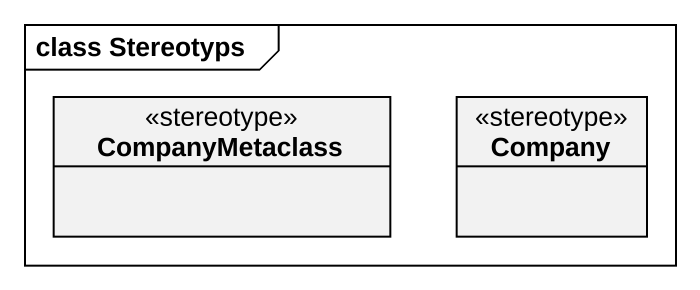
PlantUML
@startuml
mainframe class Stereotyps
hide circle
hide empty members
class CompanyMetaclass <<stereotype>>
class Company <<stereotype>>
@enduml
